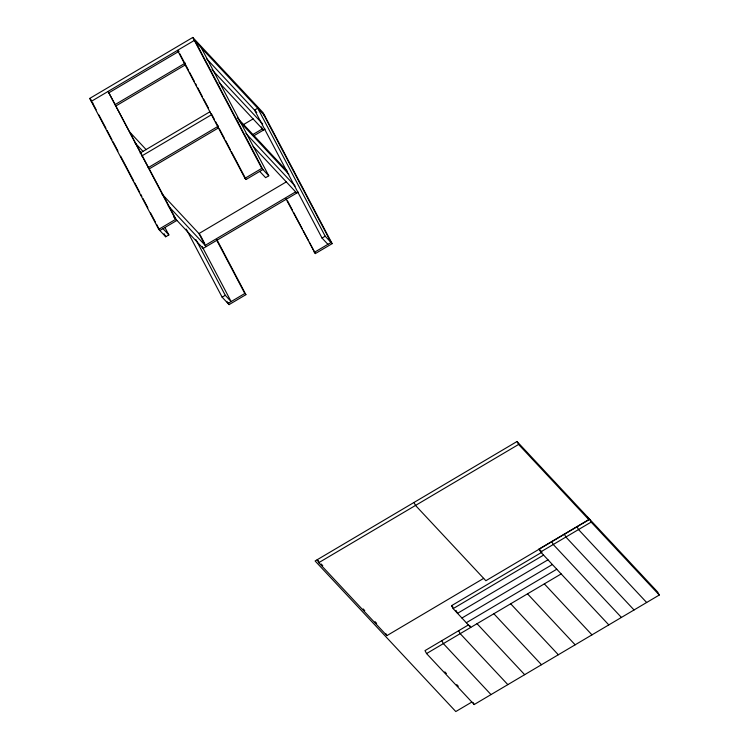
<?xml version="1.0" encoding="UTF-8"?>
<svg xmlns="http://www.w3.org/2000/svg" width="749" height="749" viewBox="0 0 749 749"><rect width="100%" height="100%" fill="white"/><g stroke="black" fill="none" stroke-linecap="round" stroke-linejoin="round"><path stroke-width="1.12" d="M165.042 227.696L168.853 234.914L165.698 236.778L158.732 229.334L89.721 98.428L192.783 37.45L263.133 112.734L332.153 243.64L315.32 253.593L285.931 198.766M108.736 92.876L179.086 51.26M114.962 104.691L185.312 63.066M116.058 105.862L185.406 64.835M140.157 153.058L209.982 111.741M141.711 156.007L211.536 114.7M148.171 167.682L218.521 126.057M149.276 168.853L218.614 127.826M243.116 124.802L253.171 118.857M252.357 134.829L262.412 128.884L261.373 126.918M253.462 136.009L265.09 129.128M158.732 229.334L175.566 219.373L176.661 220.552L159.837 230.505L156.569 224.316M178.618 51.531L177.513 50.361L244.979 178.309L261.804 168.356L268.769 175.8L265.614 177.672L259.744 171.399M244.979 178.309L246.075 179.488L262.899 169.527L195.442 41.579M286.38 181.848L198.944 233.576L205.17 245.382L295.621 191.875M298.299 192.118L203.119 248.425L173.796 217.051M186.211 229.063L222.125 297.166L225.28 295.303L231.141 301.575L202.08 246.458M325.188 236.188L257.731 108.24L254.576 110.103L322.033 238.06L325.188 236.188L332.153 243.64M222.125 297.166L229.082 304.618L245.906 294.666L244.811 293.486L227.986 303.439L226.9 301.379M314.224 252.422L331.049 242.461L263.592 114.513M468.546 624.853L424.992 650.619L426.546 653.568L474.183 704.547L659.279 595.034L657.725 592.085L517.025 441.507L315.104 560.973L455.795 711.55L471.87 702.038M318.784 561.422L317.202 559.728L318.756 562.677L518.589 444.457L588.929 519.75L485.867 580.728L415.517 505.435L413.963 502.485M318.756 562.677L386.905 635.62L483.667 578.368M608.797 624.9L540.647 551.966L539.093 549.017L589.575 519.151L591.13 522.1L659.279 595.034M540.647 551.966L591.13 522.1M469.679 625.471L470.718 627.437L453.136 608.619L451.572 605.66L542.023 552.153M453.136 608.619L543.577 555.103M547.978 559.812L457.527 613.319L455.972 610.369M461.927 618.028L552.378 564.512M466.327 622.728L556.769 569.221M426.546 653.568L561.17 573.921M264.687 115.692L194.347 40.399L91.275 101.377L92.857 103.072M206.555 58.712L256.776 112.462M211.986 69.676L262.702 123.95M219.129 82.568L263.508 130.054M237.414 117.902L287.335 171.334M238.968 120.851L288.889 174.283M245.99 133.509L295.125 186.098M253.134 146.401L296.716 193.045M322.033 238.06L327.893 244.333M646.659 602.505L578.509 529.562L576.955 526.613M634.038 609.967L565.888 537.033L564.334 534.084M621.417 617.438L553.268 544.495L551.713 541.546M539.093 549.017L541.471 551.554M129.586 131.899L146.233 149.706M135.026 142.862L142.947 151.345M544.336 583.883L591.972 634.862M89.721 98.428L91.303 100.123M162.009 194.038L199.253 233.903M168.235 205.853L206.275 246.561M527.511 593.835L575.148 644.814M162.992 228.642L168.853 234.914M510.687 603.788L558.314 654.766M493.853 613.749L541.49 664.728M477.029 623.702L524.665 674.68M451.572 605.66L453.042 607.233M507.831 684.633L460.204 633.663L458.65 630.705M491.007 694.595L443.371 643.616L441.816 640.667M444.84 671.862L446.423 673.557M456.74 684.605L458.332 686.299M321.162 563.969L322.753 565.664M363.162 608.918L364.744 610.613M375.052 621.642L376.635 623.337M587.375 516.791L588.929 519.75M517.025 441.507L518.589 444.457M287.579 200.975L292.475 210.263M293.561 212.323L302.268 228.829M303.354 230.898L308.251 240.186M309.337 242.245L315.32 253.593M201.303 47.852L268.769 175.8M192.783 37.45L261.804 168.356M179.704 53.6L188.411 70.106M189.497 72.176L194.394 81.463M195.48 83.523L196.566 85.583M197.661 87.652L202.558 96.939M203.644 98.999L208.54 108.287M211.255 113.445L214.523 119.634M215.609 121.703L218.333 126.862M219.42 128.922L224.316 138.209M225.402 140.278L230.299 149.557M231.385 151.626L246.075 179.488M473.143 702.581L474.183 704.547M217.079 239.98L245.906 294.666M216.517 239.83L244.811 293.486M200.049 234.746L204.711 243.612M195.901 239.586L225.28 295.303M227.996 302.559L229.082 304.618M176.661 220.552L108.099 91.425L175.566 219.373M385.875 633.645L386.905 635.62M164.068 233.688L165.698 236.778M92.37 102.557L96.181 109.785M98.905 114.943L105.974 128.351M107.06 130.42L111.957 139.707M113.052 141.767L117.949 151.055M120.664 156.213L133.725 180.977M134.811 183.046L139.707 192.324M140.793 194.394L141.879 196.453M142.965 198.522L147.862 207.81M150.586 212.969L155.483 222.256"/></g></svg>
